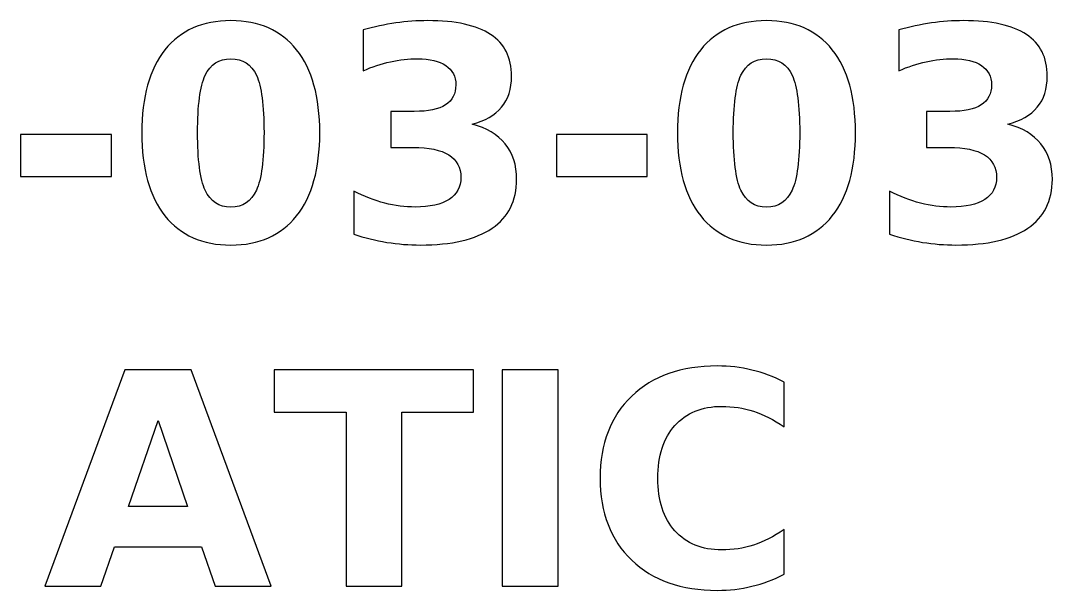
# Model space of a CAD drawing. Header units: centimetres. Extents: x -13.55 to -7.55, y -19.19 to -12.44.
# Drawn here: x -10.218 to -8.745, y -13.256 to -12.444 of the extents above; entities that cross this region are included whole.
import ezdxf

# ---------------------------------------------------------------- set-up
doc = ezdxf.new("R2010")
doc.units = ezdxf.units.CM
doc.header["$MEASUREMENT"] = 0
doc.layers.add('Layer 1', color=7, linetype='Continuous')

msp = doc.modelspace()

# ---------------------------------------------------------------- linework, layer by layer
at = {"layer": 'Layer 1'}
for points, knots in [([(-9.79047, -12.60369), (-9.79047, -12.65484), (-9.80148, -12.69428), (-9.82356, -12.72208), (-9.82356, -12.72208), (-9.84558, -12.74981), (-9.8769, -12.76371), (-9.9174, -12.76371), (-9.9174, -12.76371), (-9.95804, -12.76371), (-9.98944, -12.74981), (-10.01145, -12.72208), (-10.01145, -12.72208), (-10.03353, -12.69428), (-10.04454, -12.65484), (-10.04454, -12.60369), (-10.04454, -12.60369), (-10.04454, -12.55247), (-10.03353, -12.51295), (-10.01145, -12.48516), (-10.01145, -12.48516), (-9.98944, -12.45743), (-9.95804, -12.44353), (-9.9174, -12.44353), (-9.9174, -12.44353), (-9.8769, -12.44353), (-9.84558, -12.45743), (-9.82356, -12.48516), (-9.82356, -12.48516), (-9.80148, -12.51295), (-9.79047, -12.55247), (-9.79047, -12.60369)], [0, 0, 0, 0, 0.125, 0.125, 0.125, 0.125, 0.25, 0.25, 0.25, 0.25, 0.375, 0.375, 0.375, 0.375, 0.5, 0.5, 0.5, 0.5, 0.625, 0.625, 0.625, 0.625, 0.75, 0.75, 0.75, 0.75, 0.875, 0.875, 0.875, 0.875, 1, 1, 1, 1]), ([(-9.57302, -12.59127), (-9.55228, -12.59663), (-9.5364, -12.60602), (-9.52561, -12.61928), (-9.52561, -12.61928), (-9.51481, -12.63262), (-9.50938, -12.64948), (-9.50938, -12.67001), (-9.50938, -12.67001), (-9.50938, -12.70063), (-9.52109, -12.72391), (-9.54451, -12.73986), (-9.54451, -12.73986), (-9.56794, -12.75573), (-9.60209, -12.76371), (-9.64703, -12.76371), (-9.64703, -12.76371), (-9.66291, -12.76371), (-9.67878, -12.76244), (-9.69473, -12.7599), (-9.69473, -12.7599), (-9.7106, -12.75736), (-9.72633, -12.75348), (-9.74193, -12.7484), (-9.74193, -12.7484), (-9.74193, -12.7484), (-9.74193, -12.68701), (-9.74193, -12.68701), (-9.74193, -12.68701), (-9.72704, -12.69442), (-9.71229, -12.70007), (-9.69762, -12.70388), (-9.69762, -12.70388), (-9.68294, -12.70762), (-9.66848, -12.70952), (-9.6543, -12.70952), (-9.6543, -12.70952), (-9.6332, -12.70952), (-9.61705, -12.70585), (-9.60583, -12.69858), (-9.60583, -12.69858), (-9.59461, -12.69125), (-9.58896, -12.68081), (-9.58896, -12.66712), (-9.58896, -12.66712), (-9.58896, -12.65308), (-9.59475, -12.64242), (-9.60625, -12.63523), (-9.60625, -12.63523), (-9.61775, -12.62796), (-9.63475, -12.62436), (-9.65719, -12.62436), (-9.65719, -12.62436), (-9.65719, -12.62436), (-9.68901, -12.62436), (-9.68901, -12.62436), (-9.68901, -12.62436), (-9.68901, -12.62436), (-9.68901, -12.57307), (-9.68901, -12.57307), (-9.68901, -12.57307), (-9.68901, -12.57307), (-9.65557, -12.57307), (-9.65557, -12.57307), (-9.65557, -12.57307), (-9.63553, -12.57307), (-9.62071, -12.56996), (-9.61091, -12.56368), (-9.61091, -12.56368), (-9.6011, -12.5574), (-9.59623, -12.54788), (-9.59623, -12.53511), (-9.59623, -12.53511), (-9.59623, -12.52326), (-9.60096, -12.51408), (-9.61048, -12.50766), (-9.61048, -12.50766), (-9.62001, -12.50117), (-9.63341, -12.49793), (-9.65077, -12.49793), (-9.65077, -12.49793), (-9.66361, -12.49793), (-9.67652, -12.49934), (-9.68965, -12.50223), (-9.68965, -12.50223), (-9.7027, -12.50512), (-9.71568, -12.50943), (-9.72866, -12.51507), (-9.72866, -12.51507), (-9.72866, -12.51507), (-9.72866, -12.45679), (-9.72866, -12.45679), (-9.72866, -12.45679), (-9.71293, -12.45235), (-9.69741, -12.44903), (-9.68196, -12.44684), (-9.68196, -12.44684), (-9.6665, -12.44466), (-9.65141, -12.44353), (-9.63652, -12.44353), (-9.63652, -12.44353), (-9.59644, -12.44353), (-9.56639, -12.45009), (-9.54649, -12.46328), (-9.54649, -12.46328), (-9.52659, -12.47641), (-9.51665, -12.49623), (-9.51665, -12.52269), (-9.51665, -12.52269), (-9.51665, -12.54068), (-9.52137, -12.5555), (-9.5309, -12.567), (-9.5309, -12.567), (-9.54042, -12.5785), (-9.55446, -12.58661), (-9.57302, -12.59127)], [0, 0, 0, 0, 0.0344828, 0.0344828, 0.0344828, 0.0344828, 0.0689655, 0.0689655, 0.0689655, 0.0689655, 0.1034483, 0.1034483, 0.1034483, 0.1034483, 0.137931, 0.137931, 0.137931, 0.137931, 0.1724138, 0.1724138, 0.1724138, 0.1724138, 0.2068966, 0.2068966, 0.2068966, 0.2068966, 0.2413793, 0.2413793, 0.2413793, 0.2413793, 0.2758621, 0.2758621, 0.2758621, 0.2758621, 0.3103448, 0.3103448, 0.3103448, 0.3103448, 0.3448276, 0.3448276, 0.3448276, 0.3448276, 0.3793103, 0.3793103, 0.3793103, 0.3793103, 0.4137931, 0.4137931, 0.4137931, 0.4137931, 0.4482759, 0.4482759, 0.4482759, 0.4482759, 0.4827586, 0.4827586, 0.4827586, 0.4827586, 0.5172414, 0.5172414, 0.5172414, 0.5172414, 0.5517241, 0.5517241, 0.5517241, 0.5517241, 0.5862069, 0.5862069, 0.5862069, 0.5862069, 0.6206897, 0.6206897, 0.6206897, 0.6206897, 0.6551724, 0.6551724, 0.6551724, 0.6551724, 0.6896552, 0.6896552, 0.6896552, 0.6896552, 0.7241379, 0.7241379, 0.7241379, 0.7241379, 0.7586207, 0.7586207, 0.7586207, 0.7586207, 0.7931034, 0.7931034, 0.7931034, 0.7931034, 0.8275862, 0.8275862, 0.8275862, 0.8275862, 0.862069, 0.862069, 0.862069, 0.862069, 0.8965517, 0.8965517, 0.8965517, 0.8965517, 0.9310345, 0.9310345, 0.9310345, 0.9310345, 0.9655172, 0.9655172, 0.9655172, 0.9655172, 1, 1, 1, 1]), ([(-9.02565, -12.60369), (-9.02565, -12.65484), (-9.03666, -12.69428), (-9.05874, -12.72208), (-9.05874, -12.72208), (-9.08076, -12.74981), (-9.11208, -12.76371), (-9.15258, -12.76371), (-9.15258, -12.76371), (-9.19322, -12.76371), (-9.22462, -12.74981), (-9.24663, -12.72208), (-9.24663, -12.72208), (-9.26871, -12.69428), (-9.27972, -12.65484), (-9.27972, -12.60369), (-9.27972, -12.60369), (-9.27972, -12.55247), (-9.26871, -12.51295), (-9.24663, -12.48516), (-9.24663, -12.48516), (-9.22462, -12.45743), (-9.19322, -12.44353), (-9.15258, -12.44353), (-9.15258, -12.44353), (-9.11208, -12.44353), (-9.08076, -12.45743), (-9.05874, -12.48516), (-9.05874, -12.48516), (-9.03666, -12.51295), (-9.02565, -12.55247), (-9.02565, -12.60369)], [0, 0, 0, 0, 0.125, 0.125, 0.125, 0.125, 0.25, 0.25, 0.25, 0.25, 0.375, 0.375, 0.375, 0.375, 0.5, 0.5, 0.5, 0.5, 0.625, 0.625, 0.625, 0.625, 0.75, 0.75, 0.75, 0.75, 0.875, 0.875, 0.875, 0.875, 1, 1, 1, 1]), ([(-8.8082, -12.59127), (-8.78746, -12.59663), (-8.77158, -12.60602), (-8.76079, -12.61928), (-8.76079, -12.61928), (-8.74999, -12.63262), (-8.74456, -12.64948), (-8.74456, -12.67001), (-8.74456, -12.67001), (-8.74456, -12.70063), (-8.75627, -12.72391), (-8.77969, -12.73986), (-8.77969, -12.73986), (-8.80312, -12.75573), (-8.83727, -12.76371), (-8.88221, -12.76371), (-8.88221, -12.76371), (-8.89809, -12.76371), (-8.91396, -12.76244), (-8.92991, -12.7599), (-8.92991, -12.7599), (-8.94578, -12.75736), (-8.96151, -12.75348), (-8.97711, -12.7484), (-8.97711, -12.7484), (-8.97711, -12.7484), (-8.97711, -12.68701), (-8.97711, -12.68701), (-8.97711, -12.68701), (-8.96222, -12.69442), (-8.94747, -12.70007), (-8.9328, -12.70388), (-8.9328, -12.70388), (-8.91812, -12.70762), (-8.90366, -12.70952), (-8.88948, -12.70952), (-8.88948, -12.70952), (-8.86838, -12.70952), (-8.85223, -12.70585), (-8.84101, -12.69858), (-8.84101, -12.69858), (-8.82979, -12.69125), (-8.82414, -12.68081), (-8.82414, -12.66712), (-8.82414, -12.66712), (-8.82414, -12.65308), (-8.82993, -12.64242), (-8.84143, -12.63523), (-8.84143, -12.63523), (-8.85293, -12.62796), (-8.86993, -12.62436), (-8.89237, -12.62436), (-8.89237, -12.62436), (-8.89237, -12.62436), (-8.92419, -12.62436), (-8.92419, -12.62436), (-8.92419, -12.62436), (-8.92419, -12.62436), (-8.92419, -12.57307), (-8.92419, -12.57307), (-8.92419, -12.57307), (-8.92419, -12.57307), (-8.89075, -12.57307), (-8.89075, -12.57307), (-8.89075, -12.57307), (-8.87071, -12.57307), (-8.85589, -12.56996), (-8.84609, -12.56368), (-8.84609, -12.56368), (-8.83628, -12.5574), (-8.83141, -12.54788), (-8.83141, -12.53511), (-8.83141, -12.53511), (-8.83141, -12.52326), (-8.83614, -12.51408), (-8.84566, -12.50766), (-8.84566, -12.50766), (-8.85519, -12.50117), (-8.86859, -12.49793), (-8.88595, -12.49793), (-8.88595, -12.49793), (-8.89879, -12.49793), (-8.9117, -12.49934), (-8.92483, -12.50223), (-8.92483, -12.50223), (-8.93788, -12.50512), (-8.95086, -12.50943), (-8.96384, -12.51507), (-8.96384, -12.51507), (-8.96384, -12.51507), (-8.96384, -12.45679), (-8.96384, -12.45679), (-8.96384, -12.45679), (-8.94811, -12.45235), (-8.93259, -12.44903), (-8.91714, -12.44684), (-8.91714, -12.44684), (-8.90168, -12.44466), (-8.88659, -12.44353), (-8.8717, -12.44353), (-8.8717, -12.44353), (-8.83162, -12.44353), (-8.80157, -12.45009), (-8.78167, -12.46328), (-8.78167, -12.46328), (-8.76177, -12.47641), (-8.75183, -12.49623), (-8.75183, -12.52269), (-8.75183, -12.52269), (-8.75183, -12.54068), (-8.75655, -12.5555), (-8.76608, -12.567), (-8.76608, -12.567), (-8.7756, -12.5785), (-8.78964, -12.58661), (-8.8082, -12.59127)], [0, 0, 0, 0, 0.0344828, 0.0344828, 0.0344828, 0.0344828, 0.0689655, 0.0689655, 0.0689655, 0.0689655, 0.1034483, 0.1034483, 0.1034483, 0.1034483, 0.137931, 0.137931, 0.137931, 0.137931, 0.1724138, 0.1724138, 0.1724138, 0.1724138, 0.2068966, 0.2068966, 0.2068966, 0.2068966, 0.2413793, 0.2413793, 0.2413793, 0.2413793, 0.2758621, 0.2758621, 0.2758621, 0.2758621, 0.3103448, 0.3103448, 0.3103448, 0.3103448, 0.3448276, 0.3448276, 0.3448276, 0.3448276, 0.3793103, 0.3793103, 0.3793103, 0.3793103, 0.4137931, 0.4137931, 0.4137931, 0.4137931, 0.4482759, 0.4482759, 0.4482759, 0.4482759, 0.4827586, 0.4827586, 0.4827586, 0.4827586, 0.5172414, 0.5172414, 0.5172414, 0.5172414, 0.5517241, 0.5517241, 0.5517241, 0.5517241, 0.5862069, 0.5862069, 0.5862069, 0.5862069, 0.6206897, 0.6206897, 0.6206897, 0.6206897, 0.6551724, 0.6551724, 0.6551724, 0.6551724, 0.6896552, 0.6896552, 0.6896552, 0.6896552, 0.7241379, 0.7241379, 0.7241379, 0.7241379, 0.7586207, 0.7586207, 0.7586207, 0.7586207, 0.7931034, 0.7931034, 0.7931034, 0.7931034, 0.8275862, 0.8275862, 0.8275862, 0.8275862, 0.862069, 0.862069, 0.862069, 0.862069, 0.8965517, 0.8965517, 0.8965517, 0.8965517, 0.9310345, 0.9310345, 0.9310345, 0.9310345, 0.9655172, 0.9655172, 0.9655172, 0.9655172, 1, 1, 1, 1]), ([(-9.87006, -12.60312), (-9.87006, -12.56453), (-9.87366, -12.53737), (-9.88092, -12.52156), (-9.88092, -12.52156), (-9.88812, -12.50583), (-9.90033, -12.49793), (-9.9174, -12.49793), (-9.9174, -12.49793), (-9.93447, -12.49793), (-9.94668, -12.50583), (-9.95402, -12.52156), (-9.95402, -12.52156), (-9.96129, -12.53737), (-9.96495, -12.56453), (-9.96495, -12.60312), (-9.96495, -12.60312), (-9.96495, -12.64207), (-9.96129, -12.66959), (-9.95402, -12.68553), (-9.95402, -12.68553), (-9.94668, -12.70155), (-9.93447, -12.70952), (-9.9174, -12.70952), (-9.9174, -12.70952), (-9.90047, -12.70952), (-9.88833, -12.70155), (-9.88099, -12.68553), (-9.88099, -12.68553), (-9.87373, -12.66959), (-9.87006, -12.64207), (-9.87006, -12.60312)], [0, 0, 0, 0, 0.125, 0.125, 0.125, 0.125, 0.25, 0.25, 0.25, 0.25, 0.375, 0.375, 0.375, 0.375, 0.5, 0.5, 0.5, 0.5, 0.625, 0.625, 0.625, 0.625, 0.75, 0.75, 0.75, 0.75, 0.875, 0.875, 0.875, 0.875, 1, 1, 1, 1]), ([(-9.10524, -12.60312), (-9.10524, -12.56453), (-9.10884, -12.53737), (-9.1161, -12.52156), (-9.1161, -12.52156), (-9.1233, -12.50583), (-9.13551, -12.49793), (-9.15258, -12.49793), (-9.15258, -12.49793), (-9.16965, -12.49793), (-9.18186, -12.50583), (-9.1892, -12.52156), (-9.1892, -12.52156), (-9.19647, -12.53737), (-9.20013, -12.56453), (-9.20013, -12.60312), (-9.20013, -12.60312), (-9.20013, -12.64207), (-9.19647, -12.66959), (-9.1892, -12.68553), (-9.1892, -12.68553), (-9.18186, -12.70155), (-9.16965, -12.70952), (-9.15258, -12.70952), (-9.15258, -12.70952), (-9.13565, -12.70952), (-9.12351, -12.70155), (-9.11617, -12.68553), (-9.11617, -12.68553), (-9.10891, -12.66959), (-9.10524, -12.64207), (-9.10524, -12.60312)], [0, 0, 0, 0, 0.125, 0.125, 0.125, 0.125, 0.25, 0.25, 0.25, 0.25, 0.375, 0.375, 0.375, 0.375, 0.5, 0.5, 0.5, 0.5, 0.625, 0.625, 0.625, 0.625, 0.75, 0.75, 0.75, 0.75, 0.875, 0.875, 0.875, 0.875, 1, 1, 1, 1]), ([(-10.21754, -12.60581), (-10.21754, -12.60581), (-10.08772, -12.60581), (-10.08772, -12.60581), (-10.08772, -12.60581), (-10.08772, -12.60581), (-10.08772, -12.66599), (-10.08772, -12.66599), (-10.08772, -12.66599), (-10.08772, -12.66599), (-10.21754, -12.66599), (-10.21754, -12.66599), (-10.21754, -12.66599), (-10.21754, -12.66599), (-10.21754, -12.60581), (-10.21754, -12.60581)], [0, 0, 0, 0, 0.25, 0.25, 0.25, 0.25, 0.5, 0.5, 0.5, 0.5, 0.75, 0.75, 0.75, 0.75, 1, 1, 1, 1]), ([(-9.45272, -12.60581), (-9.45272, -12.60581), (-9.3229, -12.60581), (-9.3229, -12.60581), (-9.3229, -12.60581), (-9.3229, -12.60581), (-9.3229, -12.66599), (-9.3229, -12.66599), (-9.3229, -12.66599), (-9.3229, -12.66599), (-9.45272, -12.66599), (-9.45272, -12.66599), (-9.45272, -12.66599), (-9.45272, -12.66599), (-9.45272, -12.60581), (-9.45272, -12.60581)], [0, 0, 0, 0, 0.25, 0.25, 0.25, 0.25, 0.5, 0.5, 0.5, 0.5, 0.75, 0.75, 0.75, 0.75, 1, 1, 1, 1]), ([(-9.95909, -13.19431), (-9.95909, -13.19431), (-10.08355, -13.19431), (-10.08355, -13.19431), (-10.08355, -13.19431), (-10.08355, -13.19431), (-10.10316, -13.25047), (-10.10316, -13.25047), (-10.10316, -13.25047), (-10.10316, -13.25047), (-10.18317, -13.25047), (-10.18317, -13.25047), (-10.18317, -13.25047), (-10.18317, -13.25047), (-10.06887, -12.94186), (-10.06887, -12.94186), (-10.06887, -12.94186), (-10.06887, -12.94186), (-9.97398, -12.94186), (-9.97398, -12.94186), (-9.97398, -12.94186), (-9.97398, -12.94186), (-9.85968, -13.25047), (-9.85968, -13.25047), (-9.85968, -13.25047), (-9.85968, -13.25047), (-9.93969, -13.25047), (-9.93969, -13.25047), (-9.93969, -13.25047), (-9.93969, -13.25047), (-9.95909, -13.19431), (-9.95909, -13.19431)], [0, 0, 0, 0, 0.125, 0.125, 0.125, 0.125, 0.25, 0.25, 0.25, 0.25, 0.375, 0.375, 0.375, 0.375, 0.5, 0.5, 0.5, 0.5, 0.625, 0.625, 0.625, 0.625, 0.75, 0.75, 0.75, 0.75, 0.875, 0.875, 0.875, 0.875, 1, 1, 1, 1]), ([(-9.85551, -12.94186), (-9.85551, -12.94186), (-9.57111, -12.94186), (-9.57111, -12.94186), (-9.57111, -12.94186), (-9.57111, -12.94186), (-9.57111, -13.00205), (-9.57111, -13.00205), (-9.57111, -13.00205), (-9.57111, -13.00205), (-9.67341, -13.00205), (-9.67341, -13.00205), (-9.67341, -13.00205), (-9.67341, -13.00205), (-9.67341, -13.25047), (-9.67341, -13.25047), (-9.67341, -13.25047), (-9.67341, -13.25047), (-9.753, -13.25047), (-9.753, -13.25047), (-9.753, -13.25047), (-9.753, -13.25047), (-9.753, -13.00205), (-9.753, -13.00205), (-9.753, -13.00205), (-9.753, -13.00205), (-9.85551, -13.00205), (-9.85551, -13.00205), (-9.85551, -13.00205), (-9.85551, -13.00205), (-9.85551, -12.94186), (-9.85551, -12.94186)], [0, 0, 0, 0, 0.125, 0.125, 0.125, 0.125, 0.25, 0.25, 0.25, 0.25, 0.375, 0.375, 0.375, 0.375, 0.5, 0.5, 0.5, 0.5, 0.625, 0.625, 0.625, 0.625, 0.75, 0.75, 0.75, 0.75, 0.875, 0.875, 0.875, 0.875, 1, 1, 1, 1]), ([(-9.5299, -12.94186), (-9.5299, -12.94186), (-9.45032, -12.94186), (-9.45032, -12.94186), (-9.45032, -12.94186), (-9.45032, -12.94186), (-9.45032, -13.25047), (-9.45032, -13.25047), (-9.45032, -13.25047), (-9.45032, -13.25047), (-9.5299, -13.25047), (-9.5299, -13.25047), (-9.5299, -13.25047), (-9.5299, -13.25047), (-9.5299, -12.94186), (-9.5299, -12.94186)], [0, 0, 0, 0, 0.25, 0.25, 0.25, 0.25, 0.5, 0.5, 0.5, 0.5, 0.75, 0.75, 0.75, 0.75, 1, 1, 1, 1]), ([(-9.12767, -13.23354), (-9.14227, -13.24109), (-9.15751, -13.2468), (-9.17339, -13.25068), (-9.17339, -13.25068), (-9.18919, -13.25456), (-9.20577, -13.25647), (-9.22299, -13.25647), (-9.22299, -13.25647), (-9.27435, -13.25647), (-9.31506, -13.24207), (-9.34512, -13.21336), (-9.34512, -13.21336), (-9.37518, -13.18464), (-9.3902, -13.1457), (-9.3902, -13.09645), (-9.3902, -13.09645), (-9.3902, -13.04713), (-9.37518, -13.00811), (-9.34512, -12.9794), (-9.34512, -12.9794), (-9.31506, -12.95068), (-9.27435, -12.93629), (-9.22299, -12.93629), (-9.22299, -12.93629), (-9.20577, -12.93629), (-9.18919, -12.93819), (-9.17339, -12.94207), (-9.17339, -12.94207), (-9.15751, -12.94595), (-9.14227, -12.95167), (-9.12767, -12.95922), (-9.12767, -12.95922), (-9.12767, -12.95922), (-9.12767, -13.02307), (-9.12767, -13.02307), (-9.12767, -13.02307), (-9.14241, -13.01298), (-9.15695, -13.00564), (-9.17127, -13.00099), (-9.17127, -13.00099), (-9.18559, -12.99626), (-9.20069, -12.99393), (-9.21657, -12.99393), (-9.21657, -12.99393), (-9.24493, -12.99393), (-9.2673, -13.00303), (-9.28352, -13.02124), (-9.28352, -13.02124), (-9.29982, -13.03944), (-9.30794, -13.06449), (-9.30794, -13.09645), (-9.30794, -13.09645), (-9.30794, -13.12834), (-9.29982, -13.15332), (-9.28352, -13.17152), (-9.28352, -13.17152), (-9.2673, -13.18972), (-9.24493, -13.19882), (-9.21657, -13.19882), (-9.21657, -13.19882), (-9.20069, -13.19882), (-9.18559, -13.1965), (-9.17127, -13.19177), (-9.17127, -13.19177), (-9.15695, -13.18711), (-9.14241, -13.17977), (-9.12767, -13.16968), (-9.12767, -13.16968), (-9.12767, -13.16968), (-9.12767, -13.23354), (-9.12767, -13.23354)], [0, 0, 0, 0, 0.0555556, 0.0555556, 0.0555556, 0.0555556, 0.1111111, 0.1111111, 0.1111111, 0.1111111, 0.1666667, 0.1666667, 0.1666667, 0.1666667, 0.2222222, 0.2222222, 0.2222222, 0.2222222, 0.2777778, 0.2777778, 0.2777778, 0.2777778, 0.3333333, 0.3333333, 0.3333333, 0.3333333, 0.3888889, 0.3888889, 0.3888889, 0.3888889, 0.4444444, 0.4444444, 0.4444444, 0.4444444, 0.5, 0.5, 0.5, 0.5, 0.5555556, 0.5555556, 0.5555556, 0.5555556, 0.6111111, 0.6111111, 0.6111111, 0.6111111, 0.6666667, 0.6666667, 0.6666667, 0.6666667, 0.7222222, 0.7222222, 0.7222222, 0.7222222, 0.7777778, 0.7777778, 0.7777778, 0.7777778, 0.8333333, 0.8333333, 0.8333333, 0.8333333, 0.8888889, 0.8888889, 0.8888889, 0.8888889, 0.9444444, 0.9444444, 0.9444444, 0.9444444, 1, 1, 1, 1]), ([(-10.06372, -13.13702), (-10.06372, -13.13702), (-9.97913, -13.13702), (-9.97913, -13.13702), (-9.97913, -13.13702), (-9.97913, -13.13702), (-10.02132, -13.01425), (-10.02132, -13.01425), (-10.02132, -13.01425), (-10.02132, -13.01425), (-10.06372, -13.13702), (-10.06372, -13.13702)], [0, 0, 0, 0, 0.3333333, 0.3333333, 0.3333333, 0.3333333, 0.6666667, 0.6666667, 0.6666667, 0.6666667, 1, 1, 1, 1])]:
    msp.add_open_spline(points, degree=3, knots=knots, dxfattribs=at)

doc.saveas('drawing.dxf')
